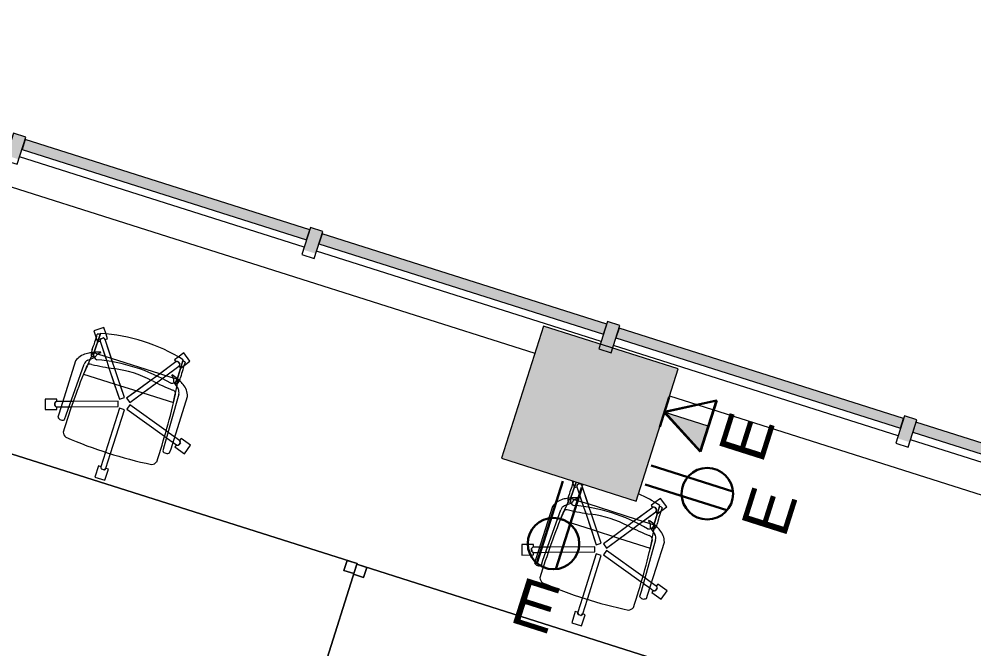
# Model space of a CAD drawing. Header units: inches. Extents: x 385 to 2249, y -1773 to -36.
# Drawn here: x 1887.9 to 2071.8, y -568.6 to -447.3 of the extents above; entities that cross this region are included whole.
import ezdxf

# ---------------------------------------------------------------- set-up
doc = ezdxf.new("R2010")
doc.units = ezdxf.units.IN
doc.header["$MEASUREMENT"] = 0
for name, color, linetype, lineweight in [('A-ANNO-NOTE', 131, 'Continuous', 30), ('A-COLS', 52, 'Continuous', 13), ('A-GLAZ-CURT', 52, 'Continuous', 13), ('A-GLAZ-CWMG', 51, 'Continuous', 13), ('A-WALL', 113, 'Continuous', 13), ('I-FURN', 30, 'Continuous', 9)]:
    doc.layers.add(name, color=color, linetype=linetype, lineweight=lineweight)
doc.styles.add('Swis721 Lt BT', font='swissl.ttf', dxfattribs={"height": 9})

# ---------------------------------------------------------------- blocks, each defined once
blk = doc.blocks.new('System Panel - Glazed 2-5033996-Level 7 POWER _ SIGNAL')
at = {"layer": 'A-GLAZ-CURT', "lineweight": 9}
blk.add_hatch(color=7, dxfattribs=at).paths.add_polyline_path([(28.75, 0.25), (28.75, 2.25), (-28.75, 2.25), (-28.75, 0.25), (-19.87, 0.25)], flags=0)
at = {"layer": 'A-GLAZ-CURT', "color": 8, "lineweight": 20}
for p, q in [((28.75, 2.25), (-28.75, 2.25)), ((-28.75, 2.25), (-28.75, 0.25)), ((28.75, 0.25), (28.75, 2.25)), ((-28.75, 0.25), (28.75, 0.25))]:
    blk.add_line(p, q, dxfattribs=at)
blk = doc.blocks.new('System Panel - Glazed 2-5034117-Level 7 POWER _ SIGNAL')
at = {"layer": 'A-GLAZ-CURT', "lineweight": 9}
blk.add_hatch(color=7, dxfattribs=at).paths.add_polyline_path([(28.75, 0.25), (28.75, 2.25), (-28.75, 2.25), (-28.75, 0.25), (8.59, 0.25)], flags=0)
at = {"layer": 'A-GLAZ-CURT', "color": 8, "lineweight": 20}
for p, q in [((28.75, 2.25), (-28.75, 2.25)), ((-28.75, 2.25), (-28.75, 0.25)), ((28.75, 0.25), (28.75, 2.25)), ((-28.75, 0.25), (28.75, 0.25))]:
    blk.add_line(p, q, dxfattribs=at)
blk = doc.blocks.new('Rectangular Mullion - 2_5_ x 5_ rectangular-5019623-Level 7 POWER _ SIGNAL')
at = {"layer": 'A-GLAZ-CWMG', "lineweight": 9}
blk.add_hatch(color=7, dxfattribs=at).paths.add_polyline_path([(0, 1.76), (0, -2.75), (-2.5, -2.75), (-2.5, 1.76), (-1.23, 1.76)], flags=0)
at = {"layer": 'A-GLAZ-CWMG', "color": 8, "lineweight": 20}
for p, q in [((-2.5, 2.75), (0, 2.75)), ((-2.5, -2.75), (-2.5, 2.75)), ((0, 2.75), (0, -2.75)), ((0, -2.75), (-2.5, -2.75))]:
    blk.add_line(p, q, dxfattribs=at)
blk = doc.blocks.new('System Panel - Glazed 2-5026264-Level 7 POWER _ SIGNAL')
at = {"layer": 'A-GLAZ-CURT', "lineweight": 9}
blk.add_hatch(color=7, dxfattribs=at).paths.add_polyline_path([(28.75, 0.25), (28.75, 2.25), (-28.75, 2.25), (-28.75, 0.25), (22.85, 0.25)], flags=0)
at = {"layer": 'A-GLAZ-CURT', "color": 8, "lineweight": 20}
for p, q in [((28.75, 2.25), (-28.75, 2.25)), ((-28.75, 2.25), (-28.75, 0.25)), ((28.75, 0.25), (28.75, 2.25)), ((-28.75, 0.25), (28.75, 0.25))]:
    blk.add_line(p, q, dxfattribs=at)
blk = doc.blocks.new('System Panel - Glazed 2-5034681-Level 7 POWER _ SIGNAL')
at = {"layer": 'A-GLAZ-CURT', "lineweight": 9}
blk.add_hatch(color=7, dxfattribs=at).paths.add_polyline_path([(28.75, 0.25), (28.75, 2.25), (-28.75, 2.25), (-28.75, 0.25)], flags=0)
at = {"layer": 'A-GLAZ-CURT', "color": 8, "lineweight": 20}
for p, q in [((28.75, 2.25), (-28.75, 2.25)), ((-28.75, 2.25), (-28.75, 0.25)), ((28.75, 0.25), (28.75, 2.25)), ((-28.75, 0.25), (28.75, 0.25))]:
    blk.add_line(p, q, dxfattribs=at)
blk = doc.blocks.new('Walls 68 - Walls 3-5097730-Level 7 POWER _ SIGNAL')
at = {"layer": 'A-WALL', "lineweight": 9}
for p, q in [((59.48, -1435.57), (59.48, -1223.52)), ((53.49, -1331.3), (53.49, -1388.8)), ((53.49, -1391.3), (53.49, -1448.8)), ((53.49, -1451.3), (53.49, -1508.8)), ((59.48, -1675.39), (59.48, -1462.79)), ((53.49, -1511.3), (53.49, -1568.8))]:
    blk.add_line(p, q, dxfattribs=at)
blk = doc.blocks.new('Rectangular Table - Rectangular Table-V46-Level 7 POWER _ SIGNAL')
at = {"layer": 'I-FURN'}
for p, q in [((-46, 24), (-48, 24)), ((-48, 24), (-48, 23.86)), ((-48, 23.86), (-48, 24)), ((-48, 24), (-46, 24)), ((48, 24), (-48, 24)), ((-48, 24), (-48, -24)), ((-48, 23.86), (-48, 24)), ((-48, 24), (48, 24)), ((-46, 22), (-46, 24)), ((-46, 24), (-46, 22)), ((46, 24), (46, 22)), ((48, 24), (46, 24)), ((46, 24), (48, 24)), ((46, 22), (46, 24)), ((48, 22), (48, 24)), ((48, 24), (48, 22)), ((48, -24), (48, 24)), ((48, 24), (48, -24)), ((-48, 23.86), (-48, 22)), ((-48, 22.14), (-48, 23.86)), ((-48, -23.86), (-48, 23.86)), ((-48, 22), (-48, 22.14)), ((-48, 22), (-46, 22)), ((-46, 22), (-48, 22)), ((46, 22), (48, 22)), ((48, 22), (46, 22)), ((-46, -22), (-48, -22)), ((-48, -22), (-48, -23.86)), ((-48, -23.86), (-48, -22)), ((-48, -22), (-46, -22)), ((-46, -24), (-46, -22)), ((-46, -22), (-46, -24)), ((48, -22), (46, -22)), ((46, -22), (46, -24)), ((46, -24), (46, -22)), ((46, -22), (48, -22)), ((48, -24), (48, -22)), ((48, -22), (48, -24)), ((-48, -23.86), (-48, -24)), ((-48, -24), (-48, -23.86)), ((-48, -24), (-48, -23.86)), ((-48, -24), (-46, -24)), ((-46, -24), (-48, -24)), ((-48, -24), (48, -24)), ((48, -24), (-48, -24)), ((46, -24), (48, -24)), ((48, -24), (46, -24))]:
    blk.add_line(p, q, dxfattribs=at)
blk = doc.blocks.new('Rectangular Table - Rectangular Table-V55-Level 7 POWER _ SIGNAL')
at = {"layer": 'I-FURN'}
for p, q in [((-46, 24), (-48, 24)), ((-48, 24), (-48, 23.72)), ((-48, 23.72), (-48, 24)), ((-48, 24), (-46, 24)), ((48, 24), (-48, 24)), ((-48, 24), (-48, -24)), ((-48, 23.72), (-48, 24)), ((-48, 24), (48, 24)), ((-46, 23.72), (-46, 24)), ((-46, 24), (-46, 23.72)), ((46, 24), (46, 23.72)), ((48, 24), (46, 24)), ((46, 24), (48, 24)), ((46, 23.72), (46, 24)), ((48, 23.72), (48, 24)), ((48, 24), (48, 23.72)), ((48, -24), (48, 24)), ((48, 24), (48, 23.72)), ((-48, 23.72), (-48, 22)), ((-48, 22), (-48, 23.72)), ((-48, -24), (-48, 23.72)), ((-46, 22), (-46, 23.72)), ((-46, 23.72), (-46, 22)), ((46, 23.72), (46, 22)), ((46, 22), (46, 23.72)), ((48, 22), (48, 23.72)), ((48, 23.72), (48, 22)), ((48, 23.72), (48, -24)), ((-48, 22), (-46, 22)), ((-46, 22), (-48, 22)), ((46, 22), (48, 22)), ((48, 22), (46, 22)), ((-46, -22), (-48, -22)), ((-48, -22), (-48, -24)), ((-48, -24), (-48, -22)), ((-48, -22), (-46, -22)), ((-46, -24), (-46, -22)), ((-46, -22), (-46, -24)), ((48, -22), (46, -22)), ((46, -22), (46, -24)), ((46, -24), (46, -22)), ((46, -22), (48, -22)), ((48, -24), (48, -22)), ((48, -22), (48, -22.14)), ((48, -22.14), (48, -24)), ((-48, -24), (-46, -24)), ((-46, -24), (-48, -24)), ((-48, -24), (48, -24)), ((48, -24), (-48, -24)), ((46, -24), (48, -24)), ((48, -24), (46, -24))]:
    blk.add_line(p, q, dxfattribs=at)
blk = doc.blocks.new('F-Haworth_Chair_X99-Seminar - X99 Advanced Seminar Chair-V70-Level 7 POWER _ SIGNAL')
at = {"layer": 'I-FURN'}
for p, q in [((-8.08, 12.82), (-9.7, 11.65)), ((-8.08, 12.82), (-9.7, 11.65)), ((-9.7, 11.65), (-8.88, 10.52)), ((-9.7, 11.65), (-8.88, 10.52)), ((-8.34, 11.52), (-8.42, 7.57)), ((-8.42, 7.57), (-8.34, 11.37)), ((-7.29, 11.74), (-8.08, 12.82)), ((-7.29, 11.74), (-8.08, 12.82)), ((-6.76, 11), (-7.29, 11.74)), ((-6.76, 11), (-7.29, 11.74)), ((7.29, 11.74), (6.76, 11)), ((7.29, 11.74), (6.76, 11)), ((8.08, 12.82), (7.29, 11.74)), ((8.08, 12.82), (7.29, 11.74)), ((9.7, 11.65), (8.08, 12.82)), ((9.7, 11.65), (8.08, 12.82)), ((8.42, 7.57), (8.34, 11.52)), ((8.34, 11.37), (8.42, 7.57)), ((8.88, 10.52), (9.7, 11.65)), ((8.88, 10.52), (9.7, 11.65)), ((-8.88, 10.52), (-8.38, 9.83)), ((-8.88, 10.52), (-8.38, 9.83)), ((-8.38, 9.83), (-7.99, 10.11)), ((-8.38, 9.83), (-7.99, 10.11)), ((-8, 10.58), (-7.59, 10.88)), ((-8, 10.58), (-7.59, 10.88)), ((-7.59, 10.87), (-7.99, 10.57)), ((-7.59, 10.87), (-7.99, 10.57)), ((-7.97, 10.12), (-6.14, 7.6)), ((-7.97, 10.12), (-5.57, 6.82)), ((-4.9, 7.6), (-7.16, 10.71)), ((-4.47, 7.01), (-7.16, 10.71)), ((-7.15, 10.72), (-6.76, 11)), ((-7.15, 10.72), (-6.76, 11)), ((7.16, 10.71), (4.47, 7.01)), ((7.16, 10.71), (4.9, 7.6)), ((5.57, 6.82), (7.97, 10.12)), ((6.14, 7.6), (7.97, 10.12)), ((6.76, 11), (7.15, 10.72)), ((6.76, 11), (7.15, 10.72)), ((7.59, 10.88), (8, 10.58)), ((7.59, 10.88), (8, 10.58)), ((7.99, 10.57), (7.59, 10.87)), ((7.99, 10.57), (7.59, 10.87)), ((7.99, 10.11), (8.38, 9.83)), ((7.99, 10.11), (8.38, 9.83)), ((8.38, 9.83), (8.88, 10.52)), ((8.38, 9.83), (8.88, 10.52)), ((-8.62, 7.42), (-8.68, 6.91)), ((-8.6, 7.6), (-8.62, 7.43)), ((-8.49, 7.6), (-8.56, 7.6)), ((-7.65, 7.6), (-8.4, 7.6)), ((-6.14, 7.6), (-7.65, 7.6)), ((-7.18, 7.99), (-7.21, 8.13)), ((-4.9, 7.6), (-6.14, 7.6)), ((-6.14, 7.6), (-5.57, 6.82)), ((4.9, 7.6), (-4.9, 7.6)), ((-4.47, 7.01), (-4.9, 7.6)), ((4.9, 7.6), (4.47, 7.01)), ((6.14, 7.6), (4.9, 7.6)), ((5.57, 6.82), (6.14, 7.6)), ((7.65, 7.6), (6.14, 7.6)), ((7.21, 8.13), (7.18, 7.99)), ((8.4, 7.6), (7.65, 7.6)), ((8.56, 7.6), (8.49, 7.6)), ((8.62, 7.43), (8.6, 7.6)), ((8.66, 7.03), (8.62, 7.42)), ((-9.13, 5.92), (-8.07, 6.77)), ((-8.75, 6.22), (-8.88, 4.99)), ((-8.68, 6.87), (-8.75, 6.22)), ((-8.61, 6.81), (-8.23, 6.95)), ((-8.07, 6.77), (-7.95, 6.87)), ((-5.57, 6.82), (-4.79, 5.75)), ((-5.57, 6.82), (-4.79, 5.75)), ((-4.79, 5.75), (-2.89, 3.12)), ((-4.79, 5.75), (-1.04, 0.58)), ((-3.68, 5.91), (-4.47, 7.01)), ((-3.68, 5.91), (-4.47, 7.01)), ((-1.65, 3.12), (-3.68, 5.91)), ((-0.23, 1.17), (-3.68, 5.91)), ((3.68, 5.91), (0.23, 1.17)), ((1.04, 0.58), (4.79, 5.75)), ((3.68, 5.91), (1.65, 3.12)), ((2.89, 3.12), (4.79, 5.75)), ((4.47, 7.01), (3.68, 5.91)), ((4.47, 7.01), (3.68, 5.91)), ((4.82, 5.78), (5.57, 6.82)), ((4.82, 5.78), (5.57, 6.82)), ((7.95, 6.87), (8.03, 6.81)), ((8.07, 6.77), (9.13, 5.92)), ((8.23, 6.95), (8.61, 6.81)), ((8.68, 6.87), (8.67, 7)), ((8.75, 6.22), (8.68, 6.87)), ((8.88, 4.99), (8.75, 6.22)), ((-11.32, 5.06), (-11.32, -5.48)), ((-9.92, -5.36), (-9.57, 4.97)), ((-8.9, 4.8), (-9.07, 3.2)), ((-8.88, 4.99), (-8.89, 4.91)), ((8.89, 4.91), (8.88, 4.99)), ((9.07, 3.2), (8.9, 4.8)), ((9.57, 4.97), (9.92, -5.36)), ((11.32, -5.48), (11.32, 5.06)), ((-9.07, 3.2), (-9.07, 3.12)), ((-9.07, 3.12), (-2.89, 3.12)), ((-2.89, 3.12), (-1.65, 3.12)), ((-2.89, 3.12), (-1.04, 0.58)), ((-1.65, 3.12), (1.65, 3.12)), ((-0.23, 1.17), (-1.65, 3.12)), ((1.65, 3.12), (0.23, 1.17)), ((1.04, 0.58), (2.89, 3.12)), ((1.65, 3.12), (2.89, 3.12)), ((2.89, 3.12), (9.07, 3.12)), ((9.07, 3.12), (9.07, 3.2)), ((-1.18, 0.14), (-9.37, -2.52)), ((-1.18, 0.14), (-9.37, -2.52)), ((-0.87, -0.81), (-1.18, 0.14)), ((-0.87, -0.81), (-1.18, 0.14)), ((-1.04, 0.58), (-0.23, 1.17)), ((-1.04, 0.58), (-0.23, 1.17)), ((0.23, 1.17), (1.04, 0.58)), ((0.23, 1.17), (1.04, 0.58)), ((1.18, 0.14), (0.87, -0.81)), ((1.18, 0.14), (0.87, -0.81)), ((9.37, -2.52), (1.18, 0.14)), ((9.37, -2.52), (1.18, 0.14)), ((-9.38, -3.57), (-0.87, -0.81)), ((-9.38, -3.57), (-0.87, -0.81)), ((-0.5, -1.08), (-0.5, -9.91)), ((0.5, -1.08), (-0.5, -1.08)), ((-0.5, -1.08), (-0.5, -9.91)), ((0.5, -1.08), (-0.5, -1.08)), ((0.5, -9.91), (0.5, -1.08)), ((0.5, -9.91), (0.5, -1.08)), ((0.87, -0.81), (9.38, -3.57)), ((0.87, -0.81), (9.38, -3.57)), ((-12.55, -3.03), (-14.69, -3.72)), ((-12.55, -3.03), (-14.69, -3.72)), ((-12.4, -3.49), (-12.55, -3.03)), ((-12.4, -3.49), (-12.55, -3.03)), ((-11.32, -3.15), (-12.4, -3.5)), ((-11.32, -3.15), (-12.4, -3.5)), ((-9.83, -2.67), (-11.32, -3.15)), ((-9.83, -2.67), (-11.32, -3.15)), ((-9.86, -3.73), (-9.38, -3.57)), ((-9.86, -3.73), (-9.38, -3.57)), ((-9.37, -2.52), (-9.83, -2.67)), ((-9.37, -2.52), (-9.83, -2.67)), ((9.83, -2.67), (9.37, -2.52)), ((9.83, -2.67), (9.37, -2.52)), ((9.38, -3.57), (9.86, -3.73)), ((9.38, -3.57), (9.86, -3.73)), ((11.32, -3.15), (9.83, -2.67)), ((11.32, -3.15), (9.83, -2.67)), ((12.4, -3.5), (11.32, -3.15)), ((12.4, -3.5), (11.32, -3.15)), ((12.55, -3.03), (12.4, -3.49)), ((12.55, -3.03), (12.4, -3.49)), ((14.69, -3.72), (12.55, -3.03)), ((14.69, -3.72), (12.55, -3.03)), ((-14.69, -3.72), (-14.08, -5.62)), ((-14.69, -3.72), (-14.08, -5.62)), ((-14.08, -5.62), (-11.94, -4.93)), ((-14.08, -5.62), (-11.94, -4.93)), ((-12.53, -4.34), (-12.69, -3.85)), ((-12.53, -4.34), (-12.69, -3.85)), ((-12.68, -3.86), (-12.52, -4.33)), ((-12.68, -3.86), (-12.52, -4.33)), ((-12.09, -4.45), (-11.32, -4.21)), ((-12.09, -4.45), (-11.32, -4.21)), ((-11.94, -4.93), (-12.09, -4.47)), ((-11.94, -4.93), (-12.09, -4.47)), ((-11.32, -4.21), (-9.86, -3.73)), ((-11.32, -4.21), (-9.86, -3.73)), ((-11.32, -5.48), (-11.3, -6.32)), ((-9.92, -6.36), (-9.92, -5.36)), ((9.86, -3.73), (11.32, -4.21)), ((9.86, -3.73), (11.32, -4.21)), ((9.92, -5.36), (9.92, -6.36)), ((11.3, -6.32), (11.32, -5.48)), ((11.32, -4.21), (12.09, -4.45)), ((11.32, -4.21), (12.09, -4.45)), ((12.09, -4.47), (11.94, -4.93)), ((12.09, -4.47), (11.94, -4.93)), ((11.94, -4.93), (14.08, -5.62)), ((11.94, -4.93), (14.08, -5.62)), ((12.52, -4.33), (12.68, -3.86)), ((12.52, -4.33), (12.68, -3.86)), ((12.69, -3.85), (12.53, -4.34)), ((12.69, -3.85), (12.53, -4.34)), ((14.08, -5.62), (14.69, -3.72)), ((14.08, -5.62), (14.69, -3.72)), ((-0.5, -9.91), (-0.5, -12.88)), ((-0.5, -9.91), (-0.5, -12.88)), ((0.5, -12.88), (0.5, -9.91)), ((0.5, -12.88), (0.5, -9.91)), ((-0.52, -12.88), (-1, -12.88)), ((-1, -12.88), (-1, -15.13)), ((-0.52, -12.88), (-1, -12.88)), ((-1, -12.88), (-1, -15.13)), ((0.26, -13.26), (-0.26, -13.26)), ((0.26, -13.26), (-0.26, -13.26)), ((-0.25, -13.25), (0.25, -13.25)), ((-0.25, -13.25), (0.25, -13.25)), ((1, -12.88), (0.52, -12.88)), ((1, -12.88), (0.52, -12.88)), ((1, -15.13), (1, -12.88)), ((1, -15.13), (1, -12.88)), ((-1, -15.13), (1, -15.13)), ((-1, -15.13), (1, -15.13))]:
    blk.add_line(p, q, dxfattribs=at)
for centre, radius, start, end in [((-36.06, 10.03), 27.2, 355.9857, 2.5118), ((0, -20.73), 33.17, 104.5766, 105.5522), ((0, -20.29), 32.89, 75.3075, 104.696), ((0, -20.73), 33.17, 74.4478, 75.4234), ((36.06, 10.03), 27.2, 177.4882, 184.0143), ((-7.66, 10.36), 0.407, 147.1651, 216.8349), ((-7.66, 10.36), 0.407, 161.0991, 216.8349), ((-7.66, 10.36), 0.407, 147.1651, 161.0991), ((-7.64, 10.36), 0.406, 148.6199, 216), ((-7.64, 10.36), 0.406, 148.6199, 216), ((-7.48, 10.49), 0.407, 90.9009, 104.8349), ((-7.48, 10.49), 0.407, 35.1651, 104.8349), ((-7.49, 10.47), 0.406, 36, 103.3801), ((-7.49, 10.47), 0.406, 36, 103.3801), ((-7.48, 10.49), 0.407, 35.1651, 90.9009), ((7.48, 10.49), 0.407, 75.1651, 144.8349), ((7.48, 10.49), 0.407, 131.8701, 144.8349), ((7.49, 10.47), 0.406, 76.6199, 144), ((7.49, 10.47), 0.406, 132.7352, 144), ((7.48, 10.49), 0.407, 130.9009, 131.8701), ((7.48, 10.49), 0.407, 75.1651, 130.9009), ((7.49, 10.47), 0.406, 130.524, 132.7352), ((7.49, 10.47), 0.406, 117.0479, 130.524), ((7.49, 10.47), 0.406, 76.6199, 117.0479), ((7.64, 10.36), 0.406, 324, 31.3801), ((7.64, 10.36), 0.406, 324, 17.9041), ((7.66, 10.36), 0.407, 323.1651, 32.8349), ((7.66, 10.36), 0.407, 323.1651, 32.8349), ((7.64, 10.36), 0.406, 17.9041, 31.3801), ((-4.71, -1.15), 9.61, 116.0036, 121.9522), ((-5.2, 7.86), 3.74, 175.9857, 189.9064), ((-4.71, -1.15), 9.61, 113.5094, 116.0036), ((-4.71, -1.15), 9.61, 112.927, 113.3607), ((-4.71, -1.15), 9.61, 105.0666, 112.7369), ((-7.37, 7.55), 1.05, 178.8214, 214.7998), ((-7.37, 7.55), 1.05, 178.8214, 264.0446), ((-6.55, 6.76), 1.38, 147.5752, 174.9122), ((-6.55, 6.76), 1.38, 117.0503, 145.9813), ((6.55, 6.76), 1.38, 34.0187, 62.9497), ((4.71, -1.15), 9.61, 67.2631, 74.9334), ((7.37, 7.55), 1.05, 275.9554, 1.1786), ((6.55, 6.76), 1.38, 5.0878, 32.4248), ((7.37, 7.55), 1.05, 325.2002, 1.1786), ((4.71, -1.15), 9.61, 66.6393, 67.073), ((4.71, -1.15), 9.61, 63.9964, 66.4906), ((5.2, 7.86), 3.74, 350.0936, 4.0143), ((4.71, -1.15), 9.61, 58.0478, 63.9964), ((-7.87, 3.92), 3.63, 121.9522, 161.8211), ((-8.18, 4.9), 1.39, 132.8922, 177.1987), ((-8.28, 7.33), 0.613, 189.9064, 237.4573), ((-11.32, 48.08), 42.84, 274.2301, 280.0233), ((0, -26.49), 33.83, 77.2285, 102.7715), ((0, -15.97), 22.19, 79.9767, 100.0233), ((11.32, 48.08), 42.84, 259.9767, 265.7699), ((8.28, 7.33), 0.613, 302.5427, 350.0936), ((8.18, 4.9), 1.39, 2.8013, 47.1078), ((7.87, 3.92), 3.63, 18.1789, 58.0478), ((144.06, -7.32), 153.52, 175.4787, 180.5251), ((-8.24, 4.59), 0.763, 84.2338, 165.7662), ((8.24, 4.59), 0.763, 14.2338, 95.7662), ((-144.06, -7.32), 153.52, 359.4749, 4.5213), ((-12.28, -3.88), 0.407, 107.1651, 176.8349), ((-12.28, -3.88), 0.407, 107.1651, 176.8349), ((-12.27, -3.89), 0.406, 108, 175.3801), ((-12.27, -3.89), 0.406, 121.476, 161.9041), ((-12.27, -3.89), 0.406, 108, 121.476), ((12.28, -3.88), 0.407, 3.1651, 72.8349), ((12.28, -3.88), 0.407, 3.1651, 72.8349), ((12.27, -3.89), 0.406, 45.0479, 72), ((12.27, -3.89), 0.406, 4.6199, 72), ((12.27, -3.89), 0.406, 4.6199, 45.0479), ((-12.27, -3.89), 0.406, 161.9041, 175.3801), ((-12.22, -4.09), 0.407, 219.1651, 288.8349), ((-12.22, -4.09), 0.407, 219.1651, 288.8349), ((-12.22, -4.07), 0.406, 220.6199, 274.524), ((-12.22, -4.07), 0.406, 220.6199, 288), ((-12.22, -4.07), 0.406, 274.524, 288), ((12.22, -4.07), 0.406, 252, 319.3801), ((12.22, -4.09), 0.407, 251.1651, 320.8349), ((12.22, -4.09), 0.407, 251.1651, 320.8349), ((12.22, -4.07), 0.406, 252, 265.476), ((12.22, -4.07), 0.406, 265.476, 305.9041), ((12.22, -4.07), 0.406, 305.9041, 319.3801), ((-10.58, -5.68), 0.956, 221.8901, 314.1099), ((10.58, -5.68), 0.956, 225.8901, 318.1099), ((-8.21, -8.28), 1.31, 200.0433, 249.9567), ((8.21, -8.28), 1.31, 290.0433, 339.9567), ((0, 75.01), 84.96, 264.1475, 275.8525), ((-0.11, -12.88), 0.407, 179.1651, 248.8349), ((-0.11, -12.88), 0.407, 179.1651, 248.8349), ((-0.09, -12.88), 0.406, 180, 193.476), ((-0.09, -12.88), 0.406, 180, 247.3801), ((-0.09, -12.88), 0.406, 193.476, 233.9041), ((-0.09, -12.88), 0.406, 233.9041, 247.3801), ((0.09, -12.88), 0.406, 292.6199, 360), ((0.09, -12.88), 0.406, 292.6199, 306.0959), ((0.11, -12.88), 0.407, 291.1651, 0.8349), ((0.11, -12.88), 0.407, 291.1651, 0.8349), ((0.09, -12.88), 0.406, 306.0959, 346.524), ((0.09, -12.88), 0.406, 346.524, 360)]:
    blk.add_arc(centre, radius, start, end, dxfattribs=at)
blk = doc.blocks.new('F-Haworth_Chair_X99-Seminar - X99 Advanced Seminar Chair-V72-Level 7 POWER _ SIGNAL')
at = {"layer": 'I-FURN'}
for p, q in [((7.29, 11.74), (6.76, 11)), ((7.29, 11.74), (6.76, 11)), ((8.08, 12.82), (7.29, 11.74)), ((8.08, 12.82), (7.29, 11.74)), ((9.7, 11.65), (8.08, 12.82)), ((9.7, 11.65), (8.08, 12.82)), ((8.42, 7.57), (8.34, 11.52)), ((8.34, 11.37), (8.42, 7.57)), ((8.88, 10.52), (9.7, 11.65)), ((8.88, 10.52), (9.7, 11.65)), ((-9.19, 10.94), (-8.88, 10.52)), ((-9.19, 10.94), (-8.88, 10.52)), ((-8.88, 10.52), (-8.38, 9.83)), ((-8.88, 10.52), (-8.38, 9.83)), ((-8.42, 7.57), (-8.35, 10.94)), ((-8.35, 10.94), (-8.42, 7.57)), ((-8.38, 9.83), (-7.99, 10.11)), ((-8.38, 9.83), (-7.99, 10.11)), ((-8, 10.58), (-7.59, 10.88)), ((-8, 10.58), (-7.59, 10.88)), ((-7.59, 10.87), (-7.99, 10.57)), ((-7.59, 10.87), (-7.99, 10.57)), ((-7.97, 10.12), (-6.14, 7.6)), ((-7.97, 10.12), (-5.57, 6.82)), ((-4.9, 7.6), (-7.16, 10.71)), ((-4.47, 7.01), (-7.16, 10.71)), ((-7.15, 10.72), (-6.84, 10.94)), ((-7.15, 10.72), (-6.84, 10.94)), ((7.16, 10.71), (4.47, 7.01)), ((7.16, 10.71), (4.9, 7.6)), ((5.57, 6.82), (7.97, 10.12)), ((6.14, 7.6), (7.97, 10.12)), ((6.76, 11), (7.15, 10.72)), ((6.76, 11), (7.15, 10.72)), ((7.59, 10.88), (8, 10.58)), ((7.59, 10.88), (8, 10.58)), ((7.99, 10.57), (7.59, 10.87)), ((7.99, 10.57), (7.59, 10.87)), ((7.99, 10.11), (8.38, 9.83)), ((7.99, 10.11), (8.38, 9.83)), ((8.38, 9.83), (8.88, 10.52)), ((8.38, 9.83), (8.88, 10.52)), ((-8.62, 7.42), (-8.68, 6.91)), ((-8.6, 7.6), (-8.62, 7.43)), ((-8.49, 7.6), (-8.56, 7.6)), ((-7.65, 7.6), (-8.4, 7.6)), ((-6.14, 7.6), (-7.65, 7.6)), ((-7.18, 7.99), (-7.21, 8.13)), ((-4.9, 7.6), (-6.14, 7.6)), ((-6.14, 7.6), (-5.57, 6.82)), ((4.9, 7.6), (-4.9, 7.6)), ((-4.47, 7.01), (-4.9, 7.6)), ((4.9, 7.6), (4.47, 7.01)), ((6.14, 7.6), (4.9, 7.6)), ((5.57, 6.82), (6.14, 7.6)), ((7.65, 7.6), (6.14, 7.6)), ((7.21, 8.13), (7.18, 7.99)), ((8.4, 7.6), (7.65, 7.6)), ((8.56, 7.6), (8.49, 7.6)), ((8.62, 7.43), (8.6, 7.6)), ((8.64, 7.29), (8.62, 7.42)), ((-9.13, 5.92), (-8.07, 6.77)), ((-8.75, 6.22), (-8.88, 4.99)), ((-8.68, 6.87), (-8.75, 6.22)), ((-8.61, 6.81), (-8.23, 6.95)), ((-8.07, 6.77), (-7.95, 6.87)), ((-5.57, 6.82), (-4.79, 5.75)), ((-5.57, 6.82), (-4.79, 5.75)), ((-4.79, 5.75), (-2.89, 3.12)), ((-4.79, 5.75), (-1.04, 0.58)), ((-3.68, 5.91), (-4.47, 7.01)), ((-3.68, 5.91), (-4.47, 7.01)), ((-1.65, 3.12), (-3.68, 5.91)), ((-0.23, 1.17), (-3.68, 5.91)), ((3.68, 5.91), (0.23, 1.17)), ((1.04, 0.58), (4.79, 5.75)), ((3.68, 5.91), (1.65, 3.12)), ((2.89, 3.12), (4.79, 5.75)), ((4.47, 7.01), (3.68, 5.91)), ((4.47, 7.01), (3.68, 5.91)), ((4.79, 5.75), (5.57, 6.82)), ((4.79, 5.75), (5.57, 6.82)), ((7.95, 6.87), (8.03, 6.81)), ((8.07, 6.77), (9.13, 5.92)), ((8.23, 6.95), (8.61, 6.81)), ((8.68, 6.87), (8.64, 7.29)), ((8.75, 6.22), (8.68, 6.87)), ((8.88, 4.99), (8.75, 6.22)), ((-11.32, 5.06), (-11.32, -5.48)), ((-9.92, -5.36), (-9.57, 4.97)), ((-8.9, 4.8), (-9.07, 3.2)), ((-8.88, 4.99), (-8.89, 4.91)), ((8.89, 4.91), (8.88, 4.99)), ((9.07, 3.2), (8.9, 4.8)), ((9.57, 4.97), (9.92, -5.36)), ((11.32, -5.48), (11.32, 5.06)), ((-9.07, 3.2), (-9.07, 3.12)), ((-9.07, 3.12), (-2.89, 3.12)), ((-2.89, 3.12), (-1.65, 3.12)), ((-2.89, 3.12), (-1.04, 0.58)), ((-1.65, 3.12), (1.65, 3.12)), ((-0.23, 1.17), (-1.65, 3.12)), ((1.65, 3.12), (0.23, 1.17)), ((1.04, 0.58), (2.89, 3.12)), ((1.65, 3.12), (2.89, 3.12)), ((2.89, 3.12), (9.07, 3.12)), ((9.07, 3.12), (9.07, 3.2)), ((-1.18, 0.14), (-9.37, -2.52)), ((-1.18, 0.14), (-9.37, -2.52)), ((-0.87, -0.81), (-1.18, 0.14)), ((-0.87, -0.81), (-1.18, 0.14)), ((-1.04, 0.58), (-0.23, 1.17)), ((-1.04, 0.58), (-0.23, 1.17)), ((0.23, 1.17), (1.04, 0.58)), ((0.23, 1.17), (1.04, 0.58)), ((1.18, 0.14), (0.87, -0.81)), ((1.18, 0.14), (0.87, -0.81)), ((9.37, -2.52), (1.18, 0.14)), ((9.37, -2.52), (1.18, 0.14)), ((-9.38, -3.57), (-0.87, -0.81)), ((-9.38, -3.57), (-0.87, -0.81)), ((-0.5, -1.08), (-0.5, -9.91)), ((0.5, -1.08), (-0.5, -1.08)), ((-0.5, -1.08), (-0.5, -9.91)), ((0.5, -1.08), (-0.5, -1.08)), ((0.5, -9.91), (0.5, -1.08)), ((0.5, -9.91), (0.5, -1.08)), ((0.87, -0.81), (9.38, -3.57)), ((0.87, -0.81), (9.38, -3.57)), ((-12.55, -3.03), (-14.69, -3.72)), ((-12.55, -3.03), (-14.69, -3.72)), ((-12.4, -3.49), (-12.55, -3.03)), ((-12.4, -3.49), (-12.55, -3.03)), ((-11.32, -3.15), (-12.4, -3.5)), ((-11.32, -3.15), (-12.4, -3.5)), ((-9.83, -2.67), (-11.32, -3.15)), ((-9.83, -2.67), (-11.32, -3.15)), ((-9.86, -3.73), (-9.38, -3.57)), ((-9.86, -3.73), (-9.38, -3.57)), ((-9.37, -2.52), (-9.83, -2.67)), ((-9.37, -2.52), (-9.83, -2.67)), ((9.83, -2.67), (9.37, -2.52)), ((9.83, -2.67), (9.37, -2.52)), ((9.38, -3.57), (9.86, -3.73)), ((9.38, -3.57), (9.86, -3.73)), ((11.32, -3.15), (9.83, -2.67)), ((11.32, -3.15), (9.83, -2.67)), ((12.4, -3.5), (11.32, -3.15)), ((12.4, -3.5), (11.32, -3.15)), ((12.55, -3.03), (12.4, -3.49)), ((12.55, -3.03), (12.4, -3.49)), ((14.69, -3.72), (12.55, -3.03)), ((14.69, -3.72), (12.55, -3.03)), ((-14.69, -3.72), (-14.08, -5.62)), ((-14.69, -3.72), (-14.08, -5.62)), ((-14.08, -5.62), (-11.94, -4.93)), ((-14.08, -5.62), (-11.94, -4.93)), ((-12.53, -4.34), (-12.69, -3.85)), ((-12.53, -4.34), (-12.69, -3.85)), ((-12.68, -3.86), (-12.52, -4.33)), ((-12.68, -3.86), (-12.52, -4.33)), ((-12.09, -4.45), (-11.32, -4.21)), ((-12.09, -4.45), (-11.32, -4.21)), ((-11.94, -4.93), (-12.09, -4.47)), ((-11.94, -4.93), (-12.09, -4.47)), ((-11.32, -4.21), (-9.86, -3.73)), ((-11.32, -4.21), (-9.86, -3.73)), ((-11.32, -5.48), (-11.3, -6.32)), ((-9.92, -6.36), (-9.92, -5.36)), ((9.86, -3.73), (10.13, -3.82)), ((9.86, -3.73), (10.13, -3.82)), ((9.92, -5.36), (9.92, -6.36)), ((10.14, -3.82), (11.32, -4.21)), ((10.14, -3.82), (11.32, -4.21)), ((11.3, -6.32), (11.32, -5.48)), ((11.32, -4.21), (12.09, -4.45)), ((11.32, -4.21), (12.09, -4.45)), ((12.09, -4.47), (11.94, -4.93)), ((12.09, -4.47), (11.94, -4.93)), ((11.94, -4.93), (14.08, -5.62)), ((11.94, -4.93), (14.08, -5.62)), ((12.52, -4.33), (12.68, -3.86)), ((12.52, -4.33), (12.68, -3.86)), ((12.69, -3.85), (12.53, -4.34)), ((12.69, -3.85), (12.53, -4.34)), ((14.08, -5.62), (14.69, -3.72)), ((14.08, -5.62), (14.69, -3.72)), ((-0.5, -9.91), (-0.5, -12.88)), ((-0.5, -9.91), (-0.5, -12.88)), ((0.5, -12.88), (0.5, -9.91)), ((0.5, -12.88), (0.5, -9.91)), ((-0.52, -12.88), (-1, -12.88)), ((-1, -12.88), (-1, -15.13)), ((-0.52, -12.88), (-1, -12.88)), ((-1, -12.88), (-1, -15.13)), ((0.26, -13.26), (-0.26, -13.26)), ((0.26, -13.26), (-0.26, -13.26)), ((-0.25, -13.25), (0.25, -13.25)), ((-0.25, -13.25), (0.25, -13.25)), ((1, -12.88), (0.52, -12.88)), ((1, -12.88), (0.52, -12.88)), ((1, -15.13), (1, -12.88)), ((1, -15.13), (1, -12.88)), ((-1, -15.13), (1, -15.13)), ((-1, -15.13), (1, -15.13))]:
    blk.add_line(p, q, dxfattribs=at)
for centre, radius, start, end in [((0, -20.29), 32.89, 75.3075, 83.4092), ((0, -20.73), 33.17, 74.4478, 75.4234), ((36.06, 10.03), 27.2, 177.4882, 184.0143), ((-36.06, 10.03), 27.2, 355.9857, 1.9226), ((-7.66, 10.36), 0.407, 147.1651, 216.8349), ((-7.66, 10.36), 0.407, 147.1651, 216.8349), ((-7.64, 10.36), 0.406, 148.6199, 216), ((-7.64, 10.36), 0.406, 148.6199, 216), ((-7.48, 10.49), 0.407, 35.1651, 104.8349), ((-7.48, 10.49), 0.407, 35.1651, 104.8349), ((-7.49, 10.47), 0.406, 36, 103.3801), ((-7.49, 10.47), 0.406, 36, 103.3801), ((7.48, 10.49), 0.407, 75.1651, 144.8349), ((7.48, 10.49), 0.407, 75.1651, 144.8349), ((7.49, 10.47), 0.406, 76.6199, 144), ((7.49, 10.47), 0.406, 130.524, 144), ((7.49, 10.47), 0.406, 117.0479, 130.524), ((7.49, 10.47), 0.406, 76.6199, 117.0479), ((7.64, 10.36), 0.406, 324, 31.3801), ((7.64, 10.36), 0.406, 324, 17.9041), ((7.66, 10.36), 0.407, 323.1651, 32.8349), ((7.64, 10.36), 0.406, 17.9041, 31.3801), ((7.66, 10.36), 0.407, 323.1651, 351.033), ((7.66, 10.36), 0.407, 4.967, 32.8349), ((7.66, 10.36), 0.407, 351.033, 4.967), ((-4.71, -1.15), 9.61, 116.0036, 121.9522), ((-5.2, 7.86), 3.74, 175.9857, 189.9064), ((-4.71, -1.15), 9.61, 113.5094, 116.0036), ((-4.71, -1.15), 9.61, 112.927, 113.3607), ((-4.71, -1.15), 9.61, 105.0666, 112.7369), ((-7.37, 7.55), 1.05, 178.8214, 214.7998), ((-7.37, 7.55), 1.05, 178.8214, 264.0446), ((-6.55, 6.76), 1.38, 147.5752, 174.9122), ((-6.55, 6.76), 1.38, 117.0503, 145.9813), ((6.55, 6.76), 1.38, 34.0187, 62.9497), ((4.71, -1.15), 9.61, 67.2631, 74.9334), ((7.37, 7.55), 1.05, 275.9554, 1.1786), ((6.55, 6.76), 1.38, 5.0878, 32.4248), ((7.37, 7.55), 1.05, 325.2002, 1.1786), ((4.71, -1.15), 9.61, 66.6393, 67.073), ((4.71, -1.15), 9.61, 63.9964, 66.4906), ((5.2, 7.86), 3.74, 350.0936, 4.0143), ((4.71, -1.15), 9.61, 58.0478, 63.9964), ((-7.87, 3.92), 3.63, 121.9522, 161.8211), ((-8.18, 4.9), 1.39, 132.8922, 177.1987), ((-8.28, 7.33), 0.613, 189.9064, 237.4573), ((-11.32, 48.08), 42.84, 274.2301, 280.0233), ((0, -26.49), 33.83, 77.2285, 102.7715), ((0, -15.97), 22.19, 79.9767, 100.0233), ((11.32, 48.08), 42.84, 259.9767, 265.7699), ((8.28, 7.33), 0.613, 302.5427, 350.0936), ((8.18, 4.9), 1.39, 2.8013, 47.1078), ((7.87, 3.92), 3.63, 18.1789, 58.0478), ((144.06, -7.32), 153.52, 175.4787, 180.5251), ((-8.24, 4.59), 0.763, 84.2338, 165.7662), ((8.24, 4.59), 0.763, 14.2338, 95.7662), ((-144.06, -7.32), 153.52, 359.4749, 4.5213), ((-12.28, -3.88), 0.407, 107.1651, 176.8349), ((-12.28, -3.88), 0.407, 107.1651, 176.8349), ((-12.27, -3.89), 0.406, 108, 175.3801), ((-12.27, -3.89), 0.406, 121.476, 161.9041), ((-12.27, -3.89), 0.406, 108, 121.476), ((12.28, -3.88), 0.407, 3.1651, 72.8349), ((12.28, -3.88), 0.407, 3.1651, 72.8349), ((12.27, -3.89), 0.406, 45.0479, 72), ((12.27, -3.89), 0.406, 4.6199, 72), ((12.27, -3.89), 0.406, 4.6199, 45.0479), ((-12.27, -3.89), 0.406, 161.9041, 175.3801), ((-12.22, -4.09), 0.407, 219.1651, 288.8349), ((-12.22, -4.09), 0.407, 219.1651, 288.8349), ((-12.22, -4.07), 0.406, 220.6199, 274.524), ((-12.22, -4.07), 0.406, 220.6199, 288), ((-12.22, -4.07), 0.406, 274.524, 288), ((12.22, -4.07), 0.406, 252, 319.3801), ((12.22, -4.09), 0.407, 251.1651, 320.8349), ((12.22, -4.09), 0.407, 251.1651, 320.8349), ((12.22, -4.07), 0.406, 252, 265.476), ((12.22, -4.07), 0.406, 265.476, 305.9041), ((12.22, -4.07), 0.406, 305.9041, 319.3801), ((-10.58, -5.68), 0.956, 221.8901, 314.1099), ((10.58, -5.68), 0.956, 225.8901, 318.1099), ((-8.21, -8.28), 1.31, 200.0433, 249.9567), ((8.21, -8.28), 1.31, 290.0433, 339.9567), ((0, 75.01), 84.96, 264.1475, 275.8525), ((-0.11, -12.88), 0.407, 179.1651, 248.8349), ((-0.11, -12.88), 0.407, 179.1651, 248.8349), ((-0.09, -12.88), 0.406, 180, 193.476), ((-0.09, -12.88), 0.406, 180, 247.3801), ((-0.09, -12.88), 0.406, 193.476, 233.9041), ((-0.09, -12.88), 0.406, 233.9041, 247.3801), ((0.09, -12.88), 0.406, 292.6199, 360), ((0.09, -12.88), 0.406, 292.6199, 306.0959), ((0.11, -12.88), 0.407, 291.1651, 0.8349), ((0.11, -12.88), 0.407, 291.1651, 0.8349), ((0.09, -12.88), 0.406, 306.0959, 346.524), ((0.09, -12.88), 0.406, 346.524, 360)]:
    blk.add_arc(centre, radius, start, end, dxfattribs=at)
blk = doc.blocks.new('Columns 63 - Columns 4-5528758-Level 7 POWER _ SIGNAL')
at = {"layer": 'A-COLS', "lineweight": 9}
blk.add_hatch(color=7, dxfattribs=at).paths.add_polyline_path([(1403.92, -849.97), (1412.18, -824.56), (1386.29, -816.15), (1378.03, -841.56), (1398.02, -848.05)], flags=0)
at = {"layer": 'A-COLS', "color": 8, "lineweight": 20}
for p, q in [((1386.29, -816.15), (1378.03, -841.56)), ((1412.18, -824.56), (1386.29, -816.15)), ((1403.92, -849.97), (1412.18, -824.56)), ((1378.03, -841.56), (1403.92, -849.97))]:
    blk.add_line(p, q, dxfattribs=at)

msp = doc.modelspace()

# ---------------------------------------------------------------- hatches: boundary and pattern name
at = {"layer": 'A-ANNO-NOTE', "lineweight": 9}
msp.add_hatch(color=256, dxfattribs=at).paths.add_polyline_path([(2019.13, -530.61), (2020.69, -525.69), (2012.18, -522.99), (2013.35, -524.27)], flags=0)

# ---------------------------------------------------------------- linework, layer by layer
at = {"layer": 'A-ANNO-NOTE'}
for p, q in [((2011.35, -525.83), (2013.16, -520.11)), ((2012.18, -522.99), (2022.25, -520.78)), ((2012.25, -522.97), (2022.33, -520.76)), ((2022.25, -520.78), (2019.13, -530.61)), ((2022.33, -520.76), (2019.21, -530.59)), ((2012.18, -522.99), (2019.13, -530.61)), ((2012.25, -522.97), (2019.21, -530.59)), ((2009.68, -533.25), (2025.43, -538.25)), ((2009.68, -533.25), (2025.43, -538.25)), ((1992.66, -536.32), (1987.66, -552.07)), ((2008.52, -536.91), (2024.27, -541.9)), ((1996.31, -537.48), (1991.31, -553.23)), ((1996.31, -537.48), (1991.31, -553.23))]:
    msp.add_line(p, q, dxfattribs=at)
at = {"layer": 'A-ANNO-NOTE', "lineweight": 9}
for p, q in [((2012.18, -522.99), (2019.13, -530.61)), ((2020.69, -525.69), (2012.18, -522.99)), ((2019.13, -530.61), (2020.69, -525.69))]:
    msp.add_line(p, q, dxfattribs=at)
at = {"layer": 'A-ANNO-NOTE'}
for centre in [(2020.5, -538.7), (1990.87, -548.3)]:
    msp.add_circle(centre, 4.95, dxfattribs=at)

# ---------------------------------------------------------------- block references
at = {"layer": 'A-COLS', "lineweight": 9, "rotation": 0.3967009999964257}
msp.add_blockref('Columns 63 - Columns 4-5528758-Level 7 POWER _ SIGNAL', (597.04, 300.11), dxfattribs=at)
at = {"layer": 'A-GLAZ-CURT', "lineweight": 9, "rotation": 342.396186574362}
for name, p in [('System Panel - Glazed 2-5034681-Level 7 POWER _ SIGNAL', (1915.84, -481.37)), ('System Panel - Glazed 2-5026264-Level 7 POWER _ SIGNAL', (1973.03, -499.51)), ('System Panel - Glazed 2-5034117-Level 7 POWER _ SIGNAL', (2030.22, -517.66)), ('System Panel - Glazed 2-5033996-Level 7 POWER _ SIGNAL', (2087.41, -535.8))]:
    msp.add_blockref(name, p, dxfattribs=at)
at = {"layer": 'A-GLAZ-CWMG', "lineweight": 9, "extrusion": (0, 0, -1), "rotation": 197.603813425638}
for p in [(-1888.43, -472.67), (-1945.62, -490.82), (-2002.81, -508.96), (-2060, -527.11)]:
    msp.add_blockref('Rectangular Mullion - 2_5_ x 5_ rectangular-5019623-Level 7 POWER _ SIGNAL', p, dxfattribs=at)
at = {"layer": 'A-WALL', "lineweight": 9, "rotation": 252.3961828634399}
msp.add_blockref('Walls 68 - Walls 3-5097730-Level 7 POWER _ SIGNAL', (3399.56, -897.34), dxfattribs=at)
at = {"layer": 'I-FURN'}
for name, p, rotation in [('F-Haworth_Chair_X99-Seminar - X99 Advanced Seminar Chair-V70-Level 7 POWER _ SIGNAL', (1908.08, -521.39), 342.3961865743617), ('Rectangular Table - Rectangular Table-V46-Level 7 POWER _ SIGNAL', (1900.02, -560.52), 162.3961865743618), ('F-Haworth_Chair_X99-Seminar - X99 Advanced Seminar Chair-V72-Level 7 POWER _ SIGNAL', (1999.91, -549.41), 342.3961865743617), ('Rectangular Table - Rectangular Table-V55-Level 7 POWER _ SIGNAL', (1991.48, -589.69), 162.3961865743618)]:
    msp.add_blockref(name, p, dxfattribs=dict(at, rotation=rotation))

# ---------------------------------------------------------------- texts
at = {"layer": 'A-ANNO-NOTE', "lineweight": 9, "char_height": 9, "width": 9.393, "attachment_point": 1, "style": 'Swis721 Lt BT'}
for insert, rotation in [((2022.5, -530.43), 72.3967), ((2026.86, -544.74), 72.3967), ((1984.83, -554.66), 342.3967)]:
    msp.add_mtext('E', dxfattribs=dict(at, insert=insert, rotation=rotation))

doc.saveas('drawing.dxf')
